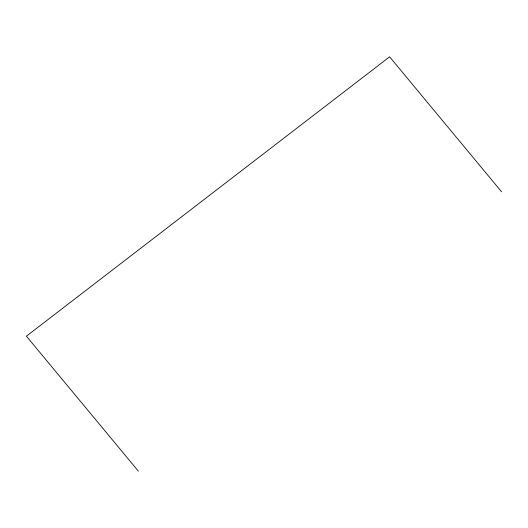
<?xml version="1.0" encoding="UTF-8"?>
<svg xmlns="http://www.w3.org/2000/svg" width="528" height="528" viewBox="0 0 528 528"><rect width="100%" height="100%" fill="white"/><g stroke="black" fill="none" stroke-linecap="round" stroke-linejoin="round"><path stroke-width="0.79" d="M501.6 191.822L389.618 56.819L26.4 336.178L138.382 471.181"/></g></svg>
